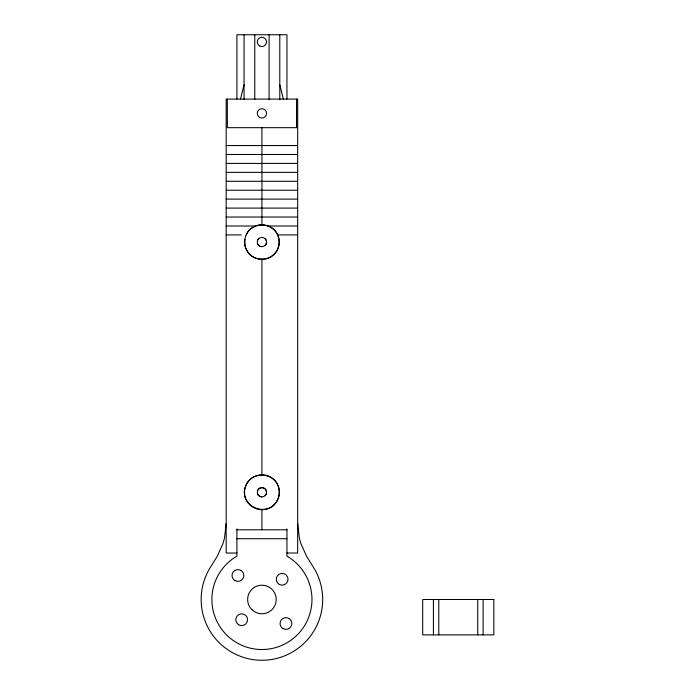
<?xml version="1.0" encoding="UTF-8"?>
<svg xmlns="http://www.w3.org/2000/svg" width="695" height="695" viewBox="0 0 695 695"><rect width="100%" height="100%" fill="white"/><g stroke="black" fill="none" stroke-linecap="round" stroke-linejoin="round"><path stroke-width="1.04" d="M244.058 99.698L244.058 34.75M261.928 127.68L261.928 224.928M279.798 99.698L279.798 34.75M236.908 553.02L226.179 553.02L226.179 99.09L297.668 99.09L297.668 553.02L286.948 553.02M226.153 523.483L224.563 537.548A60.708 60.708 0 0 1 222.834 543.837L217.379 556.07L209.299 569.109A60.76 60.76 0 0 0 261.928 660.25A60.76 60.76 0 0 0 314.548 569.109L306.469 556.07L301.013 543.837A60.708 60.708 0 0 1 299.284 537.548L297.703 523.483M240.479 99.09L244.058 84.79M246.186 234.927C251.755 221.262 273.413 221.948 278.078 235.961A17.167 17.062 -90 0 1 277.661 249.166C272.761 260.955 255.03 262.727 247.898 252.137A17.184 17.08 90 0 1 244.883 239.262M257.897 239.732L258.636 238.776M265.212 245.344L265.95 244.379A4.648 4.639 0 0 0 265.95 239.732L265.212 238.776M257.914 489.914C259.556 486.874 264.361 486.917 265.968 489.958A4.648 4.639 0 0 1 265.933 494.605L265.186 495.561M226.179 145.55L297.668 145.55M226.179 154.49L297.668 154.49M226.179 163.421L297.668 163.421M226.179 172.36L297.668 172.36M226.179 181.299L297.668 181.299M226.179 190.23L297.668 190.23M226.179 199.118L297.668 199.118M226.179 208.1L297.668 208.1M226.179 217.04L297.668 217.04M226.179 226.014L255.621 226.014M268.018 226.014L297.668 226.014M226.179 234.91L241.261 234.91M277.522 234.91L297.668 234.91M236.908 529.79L286.948 529.79M236.908 538.721L286.948 538.721M261.911 496.908L259.574 496.265L257.888 494.553M257.897 244.379L258.636 245.344M279.798 84.79L283.369 99.09M483.112 599.49L483.112 634.874M477.752 599.49L477.752 634.874M438.797 599.49L438.797 634.874M433.428 599.49L433.428 634.874M296.522 99.09L296.522 127.68L227.335 127.68L227.335 99.09M286.948 99.09L286.948 34.75L236.908 34.75L236.908 99.09M286.948 528.973L286.948 556.148A50.04 50.04 0 0 1 300.257 631.651A50.04 50.04 0 0 1 223.59 631.651A50.04 50.04 0 0 1 236.908 556.148L236.908 528.973M269.078 34.75L269.078 99.316M261.928 259.192L261.928 474.998M261.928 509.513L261.928 529.79M254.778 34.75L254.778 99.316M245.821 485.64C236.952 506.533 269.634 519.791 278.026 498.871A17.306 17.201 -90 0 0 277.991 485.553C272.753 471.714 250.999 471.627 245.821 485.64M493.841 599.49L422.708 599.49L422.708 634.874L493.841 634.874L493.841 599.49M234.962 580.586A5.899 5.899 0 0 0 243.815 575.477A5.899 5.899 0 0 0 234.962 570.369A5.899 5.899 0 0 0 234.962 580.586M238.759 624.814A5.899 5.899 0 0 0 247.602 619.705A5.899 5.899 0 0 0 238.759 614.597A5.899 5.899 0 0 0 238.759 624.814M279.199 584.373A5.899 5.899 0 0 0 288.043 579.265A5.899 5.899 0 0 0 279.199 574.157A5.899 5.899 0 0 0 279.199 584.373M282.987 628.601A5.899 5.899 0 0 0 291.831 623.493A5.899 5.899 0 0 0 282.987 618.394A5.899 5.899 0 0 0 282.987 628.601M251.816 609.593A14.3 14.3 0 0 0 275.733 603.191A14.3 14.3 0 0 0 258.227 585.677A14.3 14.3 0 0 0 251.816 609.593M250.982 255.421A17.271 17.271 0 0 0 278.964 244.848A17.271 17.271 0 0 0 255.821 225.901A17.271 17.271 0 0 0 250.982 255.421M259.6 246.082A4.648 4.648 0 0 0 266.576 242.06A4.648 4.648 0 0 0 259.6 238.037A4.648 4.648 0 0 0 259.6 246.082M251.364 506.099A17.41 17.41 0 0 0 279.19 494.484A17.41 17.41 0 0 0 255.221 476.197A17.41 17.41 0 0 0 251.364 506.099M259.574 496.265A4.648 4.648 0 0 0 266.576 492.286A4.648 4.648 0 0 0 259.626 488.22A4.648 4.648 0 0 0 259.574 496.265M259.6 117.412A4.648 4.648 0 0 0 266.576 113.381A4.648 4.648 0 0 0 259.6 109.358A4.648 4.648 0 0 0 259.6 117.412M259.6 45.922A4.648 4.648 0 0 0 266.576 41.9A4.648 4.648 0 0 0 259.6 37.878A4.648 4.648 0 0 0 259.6 45.922"/></g></svg>
